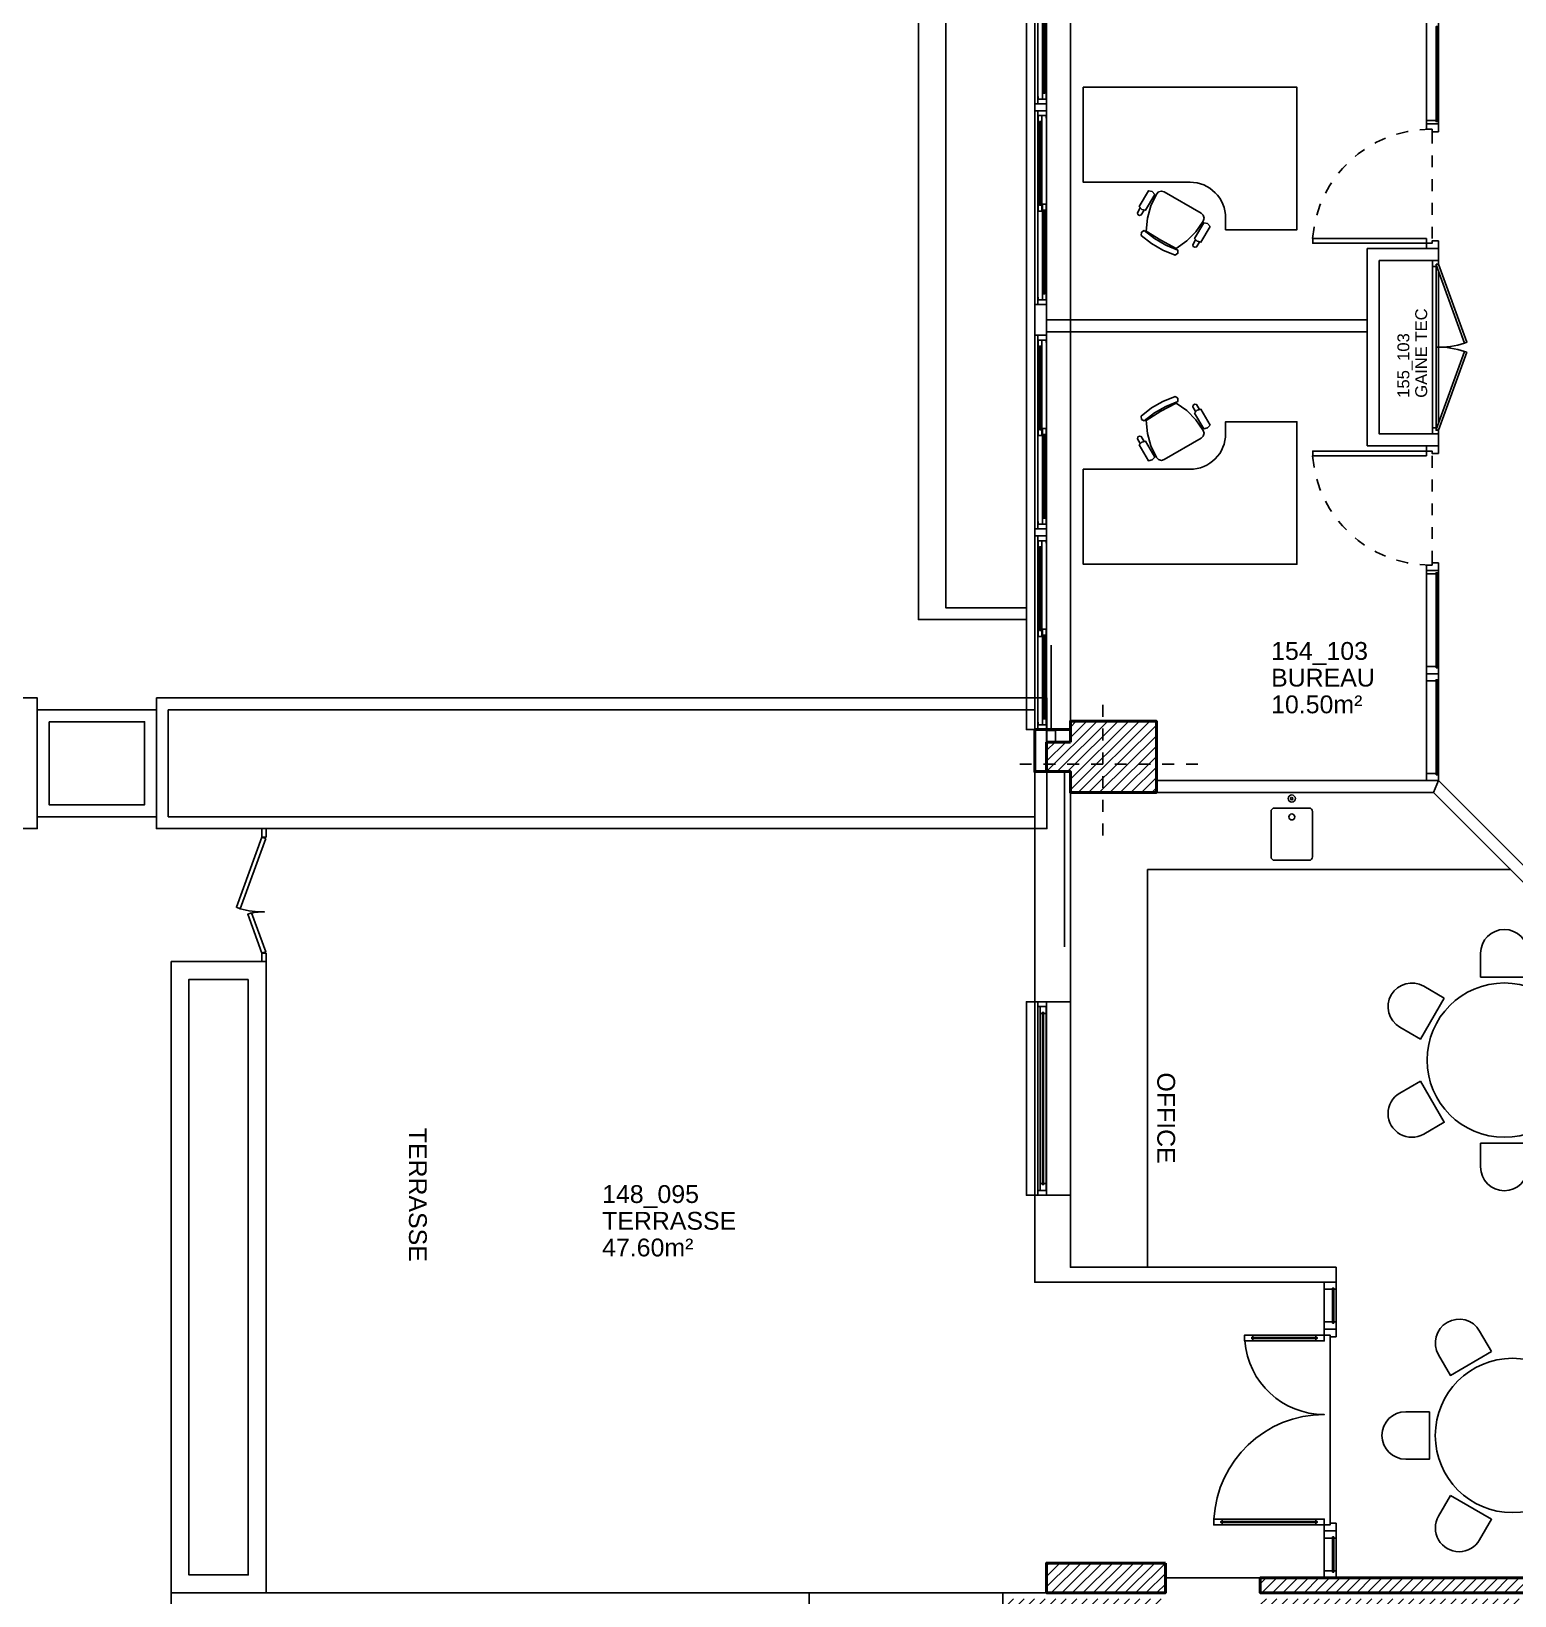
# Model space of a CAD drawing. Header units: metres. Extents: x -8 to 211, y -5 to 120.
# Drawn here: x 143.46 to 155.96, y 92.88 to 106.06 of the extents above; entities that cross this region are included whole.
import ezdxf

# ---------------------------------------------------------------- set-up
doc = ezdxf.new("R2010")
doc.units = ezdxf.units.M
doc.header["$LTSCALE"] = 0.8
doc.header["$MEASUREMENT"] = 0
doc.linetypes.add('CACHÉ', pattern=[0.25, 0.125, -0.125])
doc.linetypes.add('CONTINU', pattern=[0])
doc.layers.get('0').update_dxf_attribs({"linetype": 'CONTINUOUS'})
for name, color, linetype in [('001axes', 7, 'CONTINUOUS'), ('A-EQTE-SANITAIRE', 5, 'CONTINUOUS'), ('A-STR-MAC-V', 7, 'CONTINUOUS'), ('A_AGENC', 204, 'CONTINUOUS'), ('A_CHASS', 4, 'CONTINUOUS'), ('A_EQMP', 142, 'CONTINUOUS'), ('A_Etiqu_Gaine', 7, 'CONTINUOUS'), ('A_Etiqu_Gaine_ancien', 7, 'CONTINUOUS'), ('A_Etiqu_Gaine_code', 7, 'CONTINUOUS'), ('A_Etiqu_Local', 7, 'CONTINUOUS'), ('A_Etiqu_Nouveaux locaux', 140, 'CONTINUOUS'), ('A_HACH_STRUC', 7, 'CONTINUOUS'), ('A_MURS_CLOI', 7, 'CONTINUOUS'), ('A_PORT', 7, 'CONTINUOUS'), ('ARchi-Murs porteurs', 7, 'CONTINUOUS'), ('P-PORTE', 5, 'CONTINUOUS'), ('P-vue1', 12, 'CONTINUOUS'), ('T-pièces 50', 7, 'CONTINUOUS')]:
    doc.layers.add(name, color=color, linetype=linetype)
doc.layers.add('A_MURS_STRU', color=7, linetype='CONTINUOUS', lineweight=40)
doc.layers.add('A_SANI', color=5, linetype='CONTINU', lineweight=0)
doc.styles.add('ARIAL', font='arial.ttf')
doc.styles.add('Attribut', font='arial.ttf')

# ---------------------------------------------------------------- blocks, each defined once
blk = doc.blocks.new('1310-fencoul')
at = {"color": 0}
for points in [[(0, 0.1), (1.63, 0.1), (1.63, 0.075), (0, 0.075)], [(0, 0), (1.63, 0), (1.63, 0.075), (0, 0.075)], [(0.04, 0.035), (0.845, 0.035), (0.845, 0.005), (0.04, 0.005)], [(1.59, 0.07), (0.785, 0.07), (0.785, 0.04), (1.59, 0.04)]]:
    blk.add_lwpolyline(points, close=True, dxfattribs=at)
for points in [[(0.06, 0.075), (0.06, 0.07), (0.04, 0.07), (0.04, 0.005), (0.06, 0.005), (0.06, 0), (0, 0), (0, 0.075)], [(0.1, 0.005), (0.04, 0.005), (0.04, 0.035), (0.1, 0.035), (0.1, 0.025), (0.09, 0.025), (0.09, 0.015), (0.1, 0.015)], [(0.09, 0.025), (0.795, 0.025), (0.795, 0.015), (0.09, 0.015)], [(0.845, 0.04), (0.785, 0.04), (0.785, 0.07), (0.845, 0.07), (0.845, 0.06), (0.835, 0.06), (0.835, 0.05), (0.845, 0.05)], [(0.785, 0.005), (0.845, 0.005), (0.845, 0.035), (0.785, 0.035), (0.785, 0.025), (0.795, 0.025), (0.795, 0.015), (0.785, 0.015)], [(1.54, 0.06), (0.835, 0.06), (0.835, 0.05), (1.54, 0.05)], [(1.53, 0.04), (1.59, 0.04), (1.59, 0.07), (1.53, 0.07), (1.53, 0.06), (1.54, 0.06), (1.54, 0.05), (1.53, 0.05)], [(1.57, 0.075), (1.57, 0.07), (1.59, 0.07), (1.59, 0.005), (1.57, 0.005), (1.57, 0), (1.63, 0), (1.63, 0.075)]]:
    blk.add_lwpolyline(points, close=True)
blk = doc.blocks.new('TAB-6PLR')
for points in [[(-17.7, 70.6), (-52.3, 50.6), (-62.3, 67.9, -1), (-27.7, 87.9)], [(52.3, 50.6), (17.7, 70.6), (27.7, 87.9, -1), (62.3, 67.9)], [(-70, 20), (-70, -20), (-90, -20, -1), (-90, 20)], [(70, -20), (70, 20), (90, 20, -1), (90, -20)], [(-52.3, -50.6), (-17.7, -70.6), (-27.7, -87.9, -1), (-62.3, -67.9)], [(17.7, -70.6), (52.3, -50.6), (62.3, -67.9, -1), (27.7, -87.9)]]:
    blk.add_lwpolyline(points, format="xyb", close=True)
blk.add_circle((0, 0), 65)
blk = doc.blocks.new('FAU-60')
for points in [[(-16.5, -6.3), (-5.5, -4.8), (5.5, -4.8), (16.5, -6.3), (17.8, -4), (16.5, -1.6), (5.5, 0), (-5.5, 0), (-16.5, -1.6), (-17.8, -4)], [(20.3, -42.4), (22.1, -40.6), (22.7, -38.2), (21.7, -27.3), (19, -16.8), (14.5, -6.9), (-0.1, -6.3), (-14.7, -6.9), (-19.2, -16.8), (-21.9, -27.3), (-22.8, -38.2), (-22.2, -40.6), (-20.5, -42.4), (-18.1, -43), (17.9, -43)], [(-23.9, -37.2), (-23.9, -21.8), (-27, -20.9), (-30.1, -21.8), (-30.1, -37.2), (-27, -38.1)], [(29.9, -37.2), (29.9, -21.8), (26.8, -20.9), (23.7, -21.8), (23.7, -37.2), (26.8, -38.1)]]:
    blk.add_lwpolyline(points, close=True)
for points in [[(-25.1, -21.2), (-25.1, -16.5), (-26.2, -15.5), (-27.7, -15.4), (-28.8, -16.5), (-28.8, -21.2)], [(28.7, -21.2), (28.7, -16.5), (27.6, -15.5), (26.1, -15.4), (25, -16.5), (25, -21.2)], [(29.9, -21.8), (26.8, -20.9)]]:
    blk.add_lwpolyline(points)
blk = doc.blocks.new('BU-180g')
blk.add_lwpolyline([(70, 80), (-20, 80), (-20, 0), (160, 0), (160, 120), (100, 120), (100, 110, -0.414214)], format="xyb", close=True)
at = {"rotation": 30.00941236793711}
blk.add_blockref('FAU-60', (42.4, 134.4), dxfattribs=at)
blk = doc.blocks.new('1310-fenocb')
at = {"color": 0}
for points in [[(0, 0.1), (1.63, 0.1), (1.63, 0.075), (0, 0.075)], [(0, 0), (1.63, 0), (1.63, 0.075), (0, 0.075)], [(0.04, 0.055), (1.59, 0.055), (1.59, 0.005), (0.04, 0.005)]]:
    blk.add_lwpolyline(points, close=True, dxfattribs=at)
for points in [[(0.04, 0.075), (0.04, 0.075), (0.04, 0.075), (0.04, 0), (0.04, 0), (0.04, 0), (0, 0), (0, 0.075)], [(0.1, 0.005), (0.04, 0.005), (0.04, 0.055), (0.1, 0.055), (0.1, 0.035), (0.09, 0.035), (0.09, 0.025), (0.1, 0.025)], [(0.09, 0.035), (1.54, 0.035), (1.54, 0.025), (0.09, 0.025)], [(1.53, 0.005), (1.59, 0.005), (1.59, 0.055), (1.53, 0.055), (1.53, 0.035), (1.54, 0.035), (1.54, 0.025), (1.53, 0.025)], [(1.59, 0.075), (1.59, 0.075), (1.59, 0.075), (1.59, 0), (1.59, 0), (1.59, 0), (1.63, 0), (1.63, 0.075)]]:
    blk.add_lwpolyline(points, close=True)
blk = doc.blocks.new('POR-90D')
at = {"color": 0, "linetype": 'ByBlock'}
blk.add_line((-98.5, 5.5), (-6.5, 5.5), dxfattribs=at)
for points in [[(-8.5, 10), (-8.5, 106), (-4.5, 106), (-4.5, 10)], [(-98.5, 0), (-98.5, 5.5), (-100.5, 5.5), (-100.5, 10), (-105, 10), (-105, 0)], [(-6.5, 0), (-6.5, 5.5), (-4.5, 5.5), (-4.5, 10), (0, 10), (0, 0)]]:
    blk.add_lwpolyline(points, close=True)
blk.add_arc((-1.3, 7.1), 99.2, 94.1611, 180.0367, dxfattribs=at)
blk = doc.blocks.new('PV-150T')
at = {"color": 0, "linetype": 'ByBlock'}
blk.add_line((163.5, 5), (6.5, 5), dxfattribs=at)
at = {"color": 0}
for points in [[(10, 103), (10, 10), (5, 10), (5, 103)], [(160, 10), (160, 77), (165, 77), (165, 10)]]:
    blk.add_lwpolyline(points, close=True, dxfattribs=at)
for points in [[(7, 97), (7, 96), (5, 96), (5, 103), (10, 103), (10, 96), (8, 96), (8, 97)], [(8, 97), (8, 16), (7, 16), (7, 97)], [(163, 71), (163, 70), (165, 70), (165, 77), (160, 77), (160, 70), (162, 70), (162, 71)], [(162, 16), (162, 71), (163, 71), (163, 16)], [(7, 16), (7, 17), (5, 17), (5, 10), (10, 10), (10, 17), (8, 17), (8, 16)], [(163, 16), (163, 17), (165, 17), (165, 10), (160, 10), (160, 17), (162, 17), (162, 16)], [(6.5, 0), (6.5, 5), (5, 5), (5, 10), (0, 10), (0, 0)], [(163.5, 0), (163.5, 5), (165, 5), (165, 10), (170, 10), (170, 0)]]:
    blk.add_lwpolyline(points, close=True)
at = {"color": 0, "linetype": 'ByBlock'}
blk.add_lwpolyline([(160, 76.8, 0.392161), (98, 10, 0.398545), (10, 102.9)], format="xyb", dxfattribs=at)
blk = doc.blocks.new('EVI-BAC')
at = {"layer": 'A-EQTE-SANITAIRE'}
blk.add_lwpolyline([(-17.5, -11), (-17.5, -49, 0.414214), (-14.5, -52), (14.5, -52, 0.414214), (17.5, -49), (17.5, -11, 0.414214), (14.5, -8), (-14.5, -8, 0.414214)], format="xyb", close=True, dxfattribs=at)
for centre, radius in [((0, 0), 3), ((0, 0), 1), ((0, -15.5), 2.5)]:
    blk.add_circle(centre, radius, dxfattribs=at)
blk = doc.blocks.new('A_Etiqu_Local')
at = {"style": 'Attribut', "flags": 1}
for tag, p in [('CODE_HOPITAL', (-0.446, 1.632)), ('CODE_SITE', (-0.446, 1.407)), ('CODE_BATIMENT', (-0.446, 1.182)), ('CODE_SECTEUR', (-0.446, 0.957)), ('CODE_ETAGE', (-0.446, 0.732)), ('NOM_NORMALISE', (-0.446, -0.843)), ('SECTEUR_ACTIVITE', (-0.446, -1.068)), ('SOUS_SECTEUR_ACTIVITE', (-0.446, -1.293)), ('VOLUME', (-0.446, -1.518)), ('SERVICE', (-0.446, -1.743)), ('CODE_UG', (-0.446, -1.968)), ('CODE_UA', (-0.446, -2.193)), ('CODE_POLE', (-0.446, -2.418)), ('OCCUPANT_EXTERNE', (-0.446, -2.643)), ('DISPONIBILITE', (-0.446, -2.868)), ('ACCES_HANDICAPES', (-0.446, -3.093)), ('NATURE_SOL', (-0.446, -3.318)), ('RISQUE_LABORATOIRE', (-0.446, -3.543)), ('AMIANTE', (-0.446, -3.768))]:
    blk.add_attdef(tag, p, '', height=0.15, dxfattribs=at)
at = {"layer": 'A_Etiqu_Local', "style": 'Attribut'}
for tag, p in [('CODE_PIECE', (-0.446, 0.282)), ('NOM_USAGE', (-0.446, 0.057)), ('SURFACE', (-0.446, -0.168))]:
    blk.add_attdef(tag, p, '', height=0.15, dxfattribs=at)
blk = doc.blocks.new('A_Etiqu_Gaine')
at = {"style": 'Attribut', "flags": 1}
for tag, p in [('CODE_HOPITAL', (-0.432, 0.865)), ('CODE_SITE', (-0.432, 0.715)), ('CODE_BATIMENT', (-0.432, 0.565)), ('CODE_SECTEUR', (-0.432, 0.415)), ('CODE_ETAGE', (-0.432, 0.265)), ('NOM_NORMALISE', (-0.432, -0.335)), ('SECTEUR_ACTIVITE', (-0.432, -0.485)), ('SOUS_SECTEUR_ACTIVITE', (-0.432, -0.635)), ('SURFACE', (-0.432, -0.785)), ('CODE_UG', (-0.432, -0.935)), ('CODE_POLE', (-0.432, -1.085)), ('AMIANTE', (-0.432, -1.235))]:
    blk.add_attdef(tag, p, '', height=0.1, dxfattribs=at)
at = {"layer": 'A_Etiqu_Gaine', "style": 'Attribut'}
blk.add_attdef('NOM_USAGE', (-0.432, -0.185), '', height=0.1, dxfattribs=at)
at = {"layer": 'A_Etiqu_Gaine_ancien', "style": 'Attribut'}
blk.add_attdef('CODE_PIECE_ANCIEN', (-0.432, 0.115), '', height=0.1, dxfattribs=at)
at = {"layer": 'A_Etiqu_Gaine_code', "style": 'Attribut'}
blk.add_attdef('CODE_PIECE', (-0.432, -0.035), '', height=0.1, dxfattribs=at)

msp = doc.modelspace()

# ---------------------------------------------------------------- hatches: boundary and pattern name
at = {"layer": 'A_HACH_STRUC'}
h = msp.add_hatch(dxfattribs=at)
h.set_pattern_fill('ANSI31', color=8, scale=0.5, angle=359.76959, style=0)
h.paths.add_polyline_path([(152.941, 100.249), (152.49, 100.249), (152.49, 99.887), (152.941, 99.887)])
h.paths.add_polyline_path([(152.49, 100.249), (152.216, 100.249), (152.216, 100.179), (152.216, 100.074), (152.041, 100.074), (152.018, 100.074), (152.018, 99.887), (152.49, 99.887)])
h.paths.add_polyline_path([(152.49, 99.887), (152.018, 99.887), (152.018, 99.825), (152.216, 99.825), (152.216, 99.649), (152.49, 99.649)])
h.paths.add_polyline_path([(152.941, 99.887), (152.49, 99.887), (152.49, 99.649), (152.941, 99.649), (152.941, 99.749)])
h = msp.add_hatch(dxfattribs=at)
h.set_pattern_fill('ANSI31', color=8, scale=0.5, angle=359.76959, style=0)
h.paths.add_polyline_path([(153.016, 93.159), (152.016, 93.159), (152.016, 92.909), (153.016, 92.909)])
h.paths.add_polyline_path([(152.591, 92.659), (153.016, 92.659), (153.016, 92.734), (153.016, 92.859), (151.646, 92.859), (151.646, 92.559), (151.746, 92.559), (152.591, 92.559)])
h = msp.add_hatch(dxfattribs=at)
h.set_pattern_fill('ANSI31', color=8, scale=0.5, angle=359.76959, style=0)
h.paths.add_polyline_path([(157.316, 92.859), (153.816, 92.859), (153.816, 92.659), (157.316, 92.659)])
h.paths.add_polyline_path([(157.316, 93.034), (153.816, 93.034), (153.816, 92.909), (157.316, 92.909)])
h.paths.add_polyline_path([(159.891, 92.859), (158.116, 92.859), (158.116, 92.659), (159.016, 92.659), (159.016, 92.609), (159.891, 92.609)])
h.paths.add_polyline_path([(159.891, 93.159), (159.016, 93.159), (159.016, 93.109), (158.116, 93.109), (158.116, 92.909), (159.016, 92.909), (159.891, 92.909)])

# ---------------------------------------------------------------- linework, layer by layer
at = {"layer": '001axes', "color": 8, "linetype": 'CACHÉ'}
for p, q in [((152.49, 99.287), (152.49, 100.487)), ((153.29, 99.887), (151.69, 99.887))]:
    msp.add_line(p, q, dxfattribs=at)
at = {"layer": 'A-STR-MAC-V', "color": 8}
for points in [[(140.514, 100.445), (143.514, 100.445), (143.514, 99.345), (140.514, 99.345)], [(144.518, 100.445), (152.018, 100.445), (152.018, 99.345), (144.518, 99.345)], [(144.618, 100.345), (151.918, 100.345), (151.918, 99.445), (144.618, 99.445)], [(143.614, 100.245), (144.418, 100.245), (144.418, 99.545), (143.614, 99.545)]]:
    msp.add_lwpolyline(points, close=True, dxfattribs=at)
for points in [[(143.514, 100.345), (144.518, 100.345)], [(144.518, 99.445), (143.514, 99.445)]]:
    msp.add_lwpolyline(points, dxfattribs=at)
at = {"layer": 'A_AGENC', "color": 8}
msp.add_line((155.317, 102.757), (155.317, 104.04), dxfattribs=at)
for points in [[(155.267, 104.129), (155.267, 102.669), (155.317, 102.669), (155.317, 102.699), (155.297, 102.699), (155.297, 104.099)], [(155.267, 104.129), (155.317, 104.129), (155.317, 104.099), (155.297, 104.099)], [(155.267, 104.079), (155.297, 104.079)], [(155.297, 102.719), (155.267, 102.719)], [(155.925, 98.999), (152.866, 98.999), (152.866, 95.65)]]:
    msp.add_lwpolyline(points, dxfattribs=at)
for points in [[(155.317, 104.099), (155.556, 103.441), (155.537, 103.434), (155.298, 104.092)], [(155.556, 103.357), (155.317, 102.699), (155.298, 102.706), (155.537, 103.363)]]:
    msp.add_lwpolyline(points, close=True, dxfattribs=at)
msp.add_lwpolyline([(155.537, 103.434, -0.087489), (155.297, 103.399, -0.087489), (155.537, 103.363)], format="xyb", dxfattribs=at)
at = {"layer": 'A_CHASS', "color": 8}
for p, q in [((152.054, 100.89), (152.054, 100.17)), ((152.016, 100.074), (152.016, 100.17))]:
    msp.add_line(p, q, dxfattribs=at)
for points in [[(152.016, 105.449), (152.016, 105.389), (151.916, 105.389), (151.916, 105.449)], [(152.016, 103.759), (152.016, 103.499), (151.916, 103.499), (151.916, 103.759)], [(152.016, 101.869), (152.016, 101.809), (151.916, 101.809), (151.916, 101.869)], [(152.091, 100.074), (152.016, 100.074), (152.016, 100.17), (152.091, 100.17)], [(154.454, 95.525), (154.454, 95.13), (154.354, 95.13), (154.354, 95.525)], [(154.454, 93.43), (154.454, 93.034), (154.354, 93.034), (154.354, 93.43)], [(154.434, 93.38), (154.434, 93.084), (154.424, 93.084), (154.424, 93.38)]]:
    msp.add_lwpolyline(points, close=True, dxfattribs=at)
for points in [[(154.454, 95.525), (154.454, 95.465), (154.434, 95.465), (154.434, 95.475), (154.424, 95.475), (154.424, 95.465), (154.354, 95.465), (154.354, 95.525)], [(154.434, 95.475), (154.434, 95.18), (154.424, 95.18), (154.424, 95.475)], [(154.424, 95.18), (154.424, 95.19), (154.354, 95.19), (154.354, 95.13)], [(154.454, 95.13), (154.454, 95.19), (154.434, 95.19), (154.434, 95.18)], [(154.424, 93.38), (154.424, 93.37), (154.354, 93.37), (154.354, 93.43)], [(154.454, 93.43), (154.454, 93.37), (154.434, 93.37), (154.434, 93.38)], [(154.424, 93.084), (154.424, 93.094), (154.354, 93.094), (154.354, 93.034)], [(154.454, 93.034), (154.454, 93.094), (154.434, 93.094), (154.434, 93.084)]]:
    msp.add_lwpolyline(points, dxfattribs=at)
at = {"layer": 'A_MURS_CLOI', "color": 8}
msp.add_line((152.166, 98.35), (152.166, 99.825), dxfattribs=at)
for points in [[(155.317, 104.229), (154.717, 104.229), (154.717, 102.569), (155.317, 102.569), (155.317, 102.669), (154.817, 102.669), (154.817, 104.129), (155.317, 104.129), (155.317, 104.229)], [(154.717, 103.629), (152.016, 103.629), (152.016, 103.529), (154.717, 103.529)], [(152.216, 97.887), (152.216, 99.825), (151.916, 99.825), (151.916, 97.887), (152.216, 97.887)], [(155.317, 99.749), (152.941, 99.749), (152.941, 99.649), (155.275, 99.649)], [(157.071, 97.853), (155.275, 99.649), (155.317, 99.749), (157.142, 97.924), (157.071, 97.853)]]:
    msp.add_lwpolyline(points, dxfattribs=at)
msp.add_lwpolyline([(154.454, 95.65), (152.216, 95.65), (152.216, 96.257), (151.916, 96.257), (151.916, 95.525), (154.454, 95.525)], close=True, dxfattribs=at)
at = {"layer": 'A_MURS_STRU', "color": 8, "linetype": 'Continuous'}
for p, q in [((152.016, 100.074), (152.016, 99.825)), ((152.216, 100.074), (152.016, 100.074)), ((152.216, 99.825), (152.016, 99.825))]:
    msp.add_line(p, q, dxfattribs=at)
at = {"layer": 'A_MURS_STRU', "color": 8}
for points in [[(152.941, 100.249), (152.216, 100.249), (152.216, 100.179), (151.916, 100.179), (151.916, 99.825), (152.216, 99.825), (152.216, 99.649), (152.941, 99.649)], [(153.016, 93.159), (152.016, 93.159), (152.016, 92.909), (153.016, 92.909)], [(157.316, 93.034), (153.816, 93.034), (153.816, 92.909), (157.316, 92.909)]]:
    msp.add_lwpolyline(points, close=True, dxfattribs=at)
at = {"layer": 'A_MURS_STRU', "color": 8, "linetype": 'Continuous'}
msp.add_lwpolyline([(152.216, 100.074), (152.216, 100.249), (152.941, 100.249), (152.941, 99.649), (152.216, 99.649), (152.216, 99.825)], dxfattribs=at)
at = {"layer": 'ARchi-Murs porteurs', "color": 8}
for points in [[(151.846, 101.205), (151.166, 101.205), (151.166, 114.949), (152.516, 114.949), (152.516, 115.149), (150.936, 115.149), (150.936, 101.105), (151.846, 101.105)], [(145.441, 98.295), (145.441, 92.909), (144.641, 92.909)], [(145.406, 98.225), (145.406, 98.295), (145.441, 98.295)], [(144.641, 98.225), (144.641, 90.94), (145.041, 90.94), (145.041, 92.559), (144.791, 92.559)], [(144.641, 98.225), (145.441, 98.225)], [(152.016, 92.909), (144.641, 92.909)]]:
    msp.add_lwpolyline(points, dxfattribs=at)
for points in [[(151.846, 107.099), (151.846, 100.179), (152.216, 100.179), (152.216, 107.099)], [(145.441, 99.345), (145.441, 99.273), (145.406, 99.273), (145.406, 99.345)], [(145.439, 99.261), (145.224, 98.67), (145.191, 98.682), (145.406, 99.273)], [(145.32, 98.635), (145.439, 98.306), (145.406, 98.295), (145.287, 98.623)], [(145.291, 98.075), (145.291, 93.059), (144.791, 93.059), (144.791, 98.075)], [(152.216, 97.887), (152.216, 96.257), (151.846, 96.257), (151.846, 97.887)], [(151.646, 92.559), (150.016, 92.559), (150.016, 92.909), (151.646, 92.909)]]:
    msp.add_lwpolyline(points, close=True, dxfattribs=at)
msp.add_lwpolyline([(145.224, 98.67, 0.081859), (145.427, 98.643, 0.102566), (145.287, 98.623)], format="xyb", dxfattribs=at)
at = {"layer": 'P-PORTE', "color": 8}
for p, q in [((155.317, 105.279), (155.317, 107.049)), ((155.317, 99.749), (155.317, 101.519))]:
    msp.add_line(p, q, dxfattribs=at)
for points in [[(155.217, 107.049), (155.217, 105.279), (155.317, 105.279)], [(155.297, 105.309), (155.217, 105.309), (155.217, 105.279), (155.317, 105.279), (155.317, 105.309), (155.307, 105.309)], [(155.317, 101.519), (155.217, 101.519)], [(155.297, 101.489), (155.217, 101.489), (155.217, 101.519), (155.317, 101.519), (155.317, 101.489), (155.307, 101.489)], [(155.217, 101.519), (155.217, 99.749), (155.317, 99.749)], [(155.307, 100.699), (155.307, 101.499), (155.297, 101.499), (155.297, 100.699)], [(155.297, 100.709), (155.217, 100.709)], [(155.217, 100.589), (155.217, 100.709)], [(155.307, 100.699), (155.297, 100.699)], [(155.317, 100.709), (155.317, 100.589), (155.307, 100.589)], [(155.317, 100.709), (155.307, 100.709)], [(155.317, 100.649), (155.217, 100.649)], [(155.217, 100.649), (155.317, 100.649)], [(155.297, 100.589), (155.217, 100.589)], [(155.307, 99.799), (155.307, 100.599), (155.297, 100.599), (155.297, 99.799)], [(155.297, 99.809), (155.217, 99.809), (155.217, 99.749), (155.317, 99.749), (155.317, 99.809), (155.307, 99.809)], [(155.307, 99.799), (155.297, 99.799)]]:
    msp.add_lwpolyline(points, dxfattribs=at)
msp.add_lwpolyline([(155.307, 105.299), (155.307, 106.099), (155.297, 106.099), (155.297, 105.299)], close=True, dxfattribs=at)
at = {"layer": 'P-vue1', "color": 8}
msp.add_line((153.816, 93.034), (153.016, 93.034), dxfattribs=at)

# ---------------------------------------------------------------- block references
at = {"layer": 'A_CHASS', "color": 8, "rotation": 90}
for name, p in [('1310-fencoul', (152.016, 105.449)), ('1310-fencoul', (152.016, 103.759)), ('1310-fencoul', (152.016, 101.869)), ('1310-fencoul', (152.016, 100.179)), ('1310-fenocb', (152.016, 96.257))]:
    msp.add_blockref(name, p, dxfattribs=at)
at = {"layer": 'A_CHASS', "color": 8, "xscale": 0.009999999999997827, "yscale": 0.009999999999997827, "zscale": 0.009999999999997827, "rotation": 89.99993259316626}
msp.add_blockref('PV-150T', (154.454, 93.43), dxfattribs=at)
at = {"layer": 'A_EQMP', "color": 8, "linetype": 'Continuous'}
for name, p, xscale, yscale, zscale, rotation in [('BU-180g', (152.524, 105.588), -0.009999999999990905, 0.009999999999990905, 0.01, 180), ('TAB-6PLR', (155.871, 97.395), 0.009999999999990905, 0.009999999999990905, 0.009999999999990905, 270), ('TAB-6PLR', (155.94, 94.234), 0.0100000000000143, 0.0100000000000143, 0.0100000000000143, 299.9999999999226)]:
    msp.add_blockref(name, p, dxfattribs=dict(at, xscale=xscale, yscale=yscale, zscale=zscale, rotation=rotation))
at = {"layer": 'A_EQMP', "color": 8, "linetype": 'Continuous', "xscale": 0.009999999999990905, "yscale": 0.009999999999990905, "zscale": 0.009999999999990905}
msp.add_blockref('BU-180g', (152.524, 101.571), dxfattribs=at)
at = {"layer": 'A_Etiqu_Gaine', "color": 8, "rotation": 90}
msp.add_blockref('A_Etiqu_Gaine', (155.036, 103.405), dxfattribs=at).add_auto_attribs({'CODE_PIECE': '155_103', 'NOM_USAGE': 'GAINE TEC'})
at = {"layer": 'A_Etiqu_Local', "color": 8}
ref = msp.add_blockref('A_Etiqu_Local', (154.353, 100.484), dxfattribs=at)
ref.add_attrib('CODE_PIECE', '154_103', (153.907, 100.766), dxfattribs={"height": 0.15, "style": 'Attribut'})
ref.add_attrib('NOM_USAGE', 'BUREAU', (153.907, 100.541), dxfattribs={"height": 0.15, "style": 'Attribut'})
ref.add_attrib('SURFACE', '10.50m²', (153.907, 100.316), dxfattribs={"height": 0.15, "style": 'Attribut'})
at = {"layer": 'A_Etiqu_Nouveaux locaux', "color": 8}
ref = msp.add_blockref('A_Etiqu_Local', (148.718, 95.91), dxfattribs=at)
ref.add_attrib('CODE_PIECE', '148_095', (148.272, 96.192), dxfattribs={"color": 7, "height": 0.15, "style": 'Attribut'})
ref.add_attrib('NOM_USAGE', 'TERRASSE', (148.272, 95.967), dxfattribs={"color": 7, "height": 0.15, "style": 'Attribut'})
ref.add_attrib('SURFACE', '47.60m²', (148.272, 95.742), dxfattribs={"color": 7, "height": 0.15, "style": 'Attribut'})
at = {"layer": 'A_PORT', "color": 8, "linetype": 'CACHÉ', "yscale": 0.009999999999990905, "rotation": 90}
for p, xscale, zscale in [((155.317, 104.229), -0.009999999999990905, 0.01), ((155.317, 102.569), 0.009999999999990905, 0.009999999999990905)]:
    msp.add_blockref('POR-90D', p, dxfattribs=dict(at, xscale=xscale, zscale=zscale))
at = {"layer": 'A_SANI', "color": 8, "xscale": 0.009999999999990905, "yscale": 0.009999999999990905, "zscale": 0.009999999999990905}
msp.add_blockref('EVI-BAC', (154.081, 99.598), dxfattribs=at)

# ---------------------------------------------------------------- texts
at = {"layer": 'T-pièces 50', "color": 8, "char_height": 0.15, "width": 2.4927, "attachment_point": 5, "rotation": 270, "style": 'ARIAL'}
for s, insert in [('OFFICE', (153.022, 96.907)), ('TERRASSE', (146.719, 96.261))]:
    msp.add_mtext(s, dxfattribs=dict(at, insert=insert))

doc.saveas('drawing.dxf')
